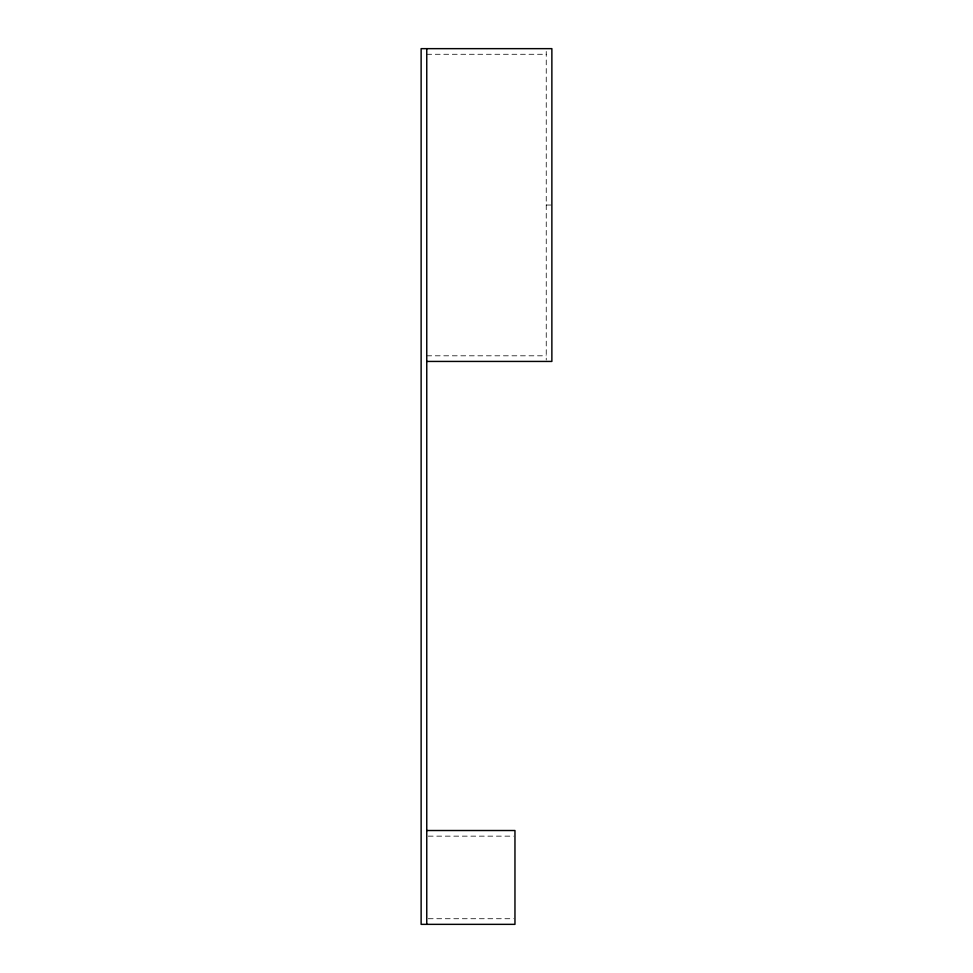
<?xml version="1.0" encoding="UTF-8"?>
<svg xmlns="http://www.w3.org/2000/svg" width="973" height="973" viewBox="0 0 973 973"><rect width="100%" height="100%" fill="white"/><g stroke="black" fill="none" stroke-linecap="round" stroke-linejoin="round"><path stroke-width="0.73" stroke-dasharray="4.87 3.65" d="M426.758 54.281L546.242 54.281M546.242 205.035L551.873 205.035M426.758 355.802L546.242 355.802M428.254 836.148L513.464 836.148M428.254 918.719L513.464 918.719M546.242 51.46L546.242 360.022"/><path stroke-width="1.46" d="M426.758 361.433L551.873 361.433L551.873 48.65L421.127 48.65L421.127 924.35L514.96 924.35L514.96 830.516L426.758 830.516M426.758 48.65L426.758 924.35"/></g></svg>
